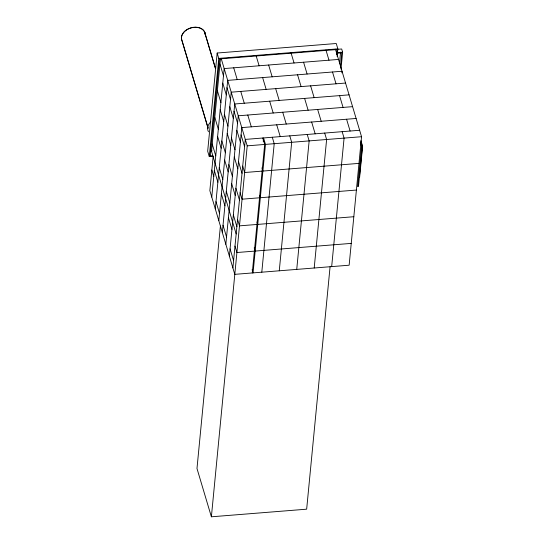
<?xml version="1.0" encoding="UTF-8"?>
<svg xmlns="http://www.w3.org/2000/svg" width="544" height="544" viewBox="0 0 544 544"><rect width="100%" height="100%" fill="white"/><g stroke="black" fill="none" stroke-linecap="round" stroke-linejoin="round"><path stroke-width="0.82" d="M337.13 56.426L337.858 48.872L336.26 43.506L217.165 53.026L207.679 151.218L209.277 156.584L213.5 156.244M209.277 156.584L218.763 58.392L217.165 53.026M212.67 155.713L210.134 155.91L219.497 58.936L337.008 49.545L336.518 54.604M220.504 58.378L211.528 151.32L236.164 233.968M213.126 156.686L209.848 190.631L234.804 274.346L349.139 265.214L361.549 136.714L335.464 49.198M211.766 197.071L224.176 68.571L338.511 59.432M215.288 208.876L227.698 80.376L342.033 71.237L341.877 72.855M218.804 220.68L231.22 92.181L345.549 83.048M220.408 226.046L196.982 468.5L211.385 516.8L306.66 509.184L330.079 266.737M222.326 232.485L234.736 103.986L349.071 94.853M225.842 244.297L238.258 115.797L352.594 106.658M229.364 256.102L241.781 127.602L356.109 118.47M232.886 267.906L245.296 139.407L359.632 130.274M211.385 516.8L247.214 145.846L221.129 58.337M263.235 141.284L263.561 137.952L265.479 144.391L253.069 272.891L252.103 269.668M252.273 272.952L264.683 144.452L262.766 138.013M261.8 272.19L274.21 143.691L272.292 137.251M279.269 270.796L291.679 142.297L289.762 135.857M296.732 269.402L309.148 140.903L307.231 134.463M314.201 268.002L326.618 139.502L324.693 133.062M339.449 63.825L340.578 52.156M340.408 67.041L341.775 52.877L337.015 53.258L337.069 52.652L342.632 52.204L341 69.061M331.67 266.608L344.08 138.108L342.162 131.668M360.325 142.555L361.542 146.601L357.673 186.612L358.476 186.544L362.338 146.54L360.89 141.678M359.638 177.215L362.624 146.302L360.93 140.631M218.763 58.392L337.858 48.872M337.702 49.3L341.673 48.987L342.632 52.204M247.214 145.846L264.683 144.452M265.479 144.391L361.549 136.714M210.378 150.946L212.072 150.81M361.828 146.363L362.624 146.302M361.542 146.601L362.338 146.54M262.106 171.122L244.644 172.516L242.719 166.076M358.972 163.384L262.902 171.061L261.943 167.838M259.529 197.792L242.066 199.186L240.142 192.746M356.395 190.053L260.324 197.73L259.604 195.316M256.958 224.461L239.489 225.855L237.572 219.416M353.824 216.723L257.747 224.4L257.033 221.986M254.381 251.131L236.912 252.525L234.994 246.085M351.247 243.392L255.177 251.07L254.211 247.846M325.931 49.96L328.984 60.194M332.506 71.998L336.022 83.81M339.544 95.615L343.06 107.42M346.582 119.231L350.105 131.036M303.579 62.227L307.095 74.032M310.617 85.836L314.14 97.648M317.655 109.453L321.178 121.258M290.999 52.754L294.052 62.988M297.568 74.793L301.09 86.598M304.606 98.403L308.128 110.214M311.651 122.019L315.166 133.824M268.641 65.015L272.163 76.82M275.679 88.631L279.201 100.436M282.724 112.241L286.239 124.052M256.061 55.542L259.114 65.776M262.636 77.581L266.152 89.393M269.674 101.198L273.19 113.002M276.712 124.814L280.235 136.619M233.709 67.81L237.225 79.614M240.747 91.419L244.263 103.231M247.785 115.036L251.308 126.84M219.96 64.036L223.475 75.84M226.998 87.652L230.513 99.457M234.036 111.262L237.558 123.066M241.074 134.878L244.596 146.683M222.775 83.116L226.29 94.921M229.813 106.726L233.335 118.538M236.851 130.342L240.373 142.147M204.666 32.021L215.58 68.639M204.558 32.062L215.472 68.673M217.382 90.705L220.898 102.51M224.42 114.322L227.943 126.126M231.458 137.931L234.981 149.736M238.496 161.548L242.019 173.352M220.198 109.786L223.72 121.591M227.236 133.396L230.758 145.207M234.274 157.012L237.796 168.817M214.805 117.375L218.321 129.18M221.843 140.991L225.366 152.796M228.881 164.601L232.404 176.406M235.919 188.217L239.442 200.022M217.62 136.456L221.143 148.26M224.658 160.065L228.181 171.877M231.703 183.682L235.219 195.486M208.005 127.677L182.05 40.61A12.07 8.738 -16.6 0 1 191.155 27.866A12.07 8.738 -16.6 0 1 205.122 34.272M208.141 128.527L181.948 40.65A12.179 8.82 -16.6 0 1 191.134 27.785A12.179 8.82 -16.6 0 1 205.231 34.252M212.228 144.044L215.75 155.849M219.266 167.661L222.788 179.466M226.304 191.27L229.826 203.075M233.349 214.887L236.864 226.692M209.651 154.306L210.134 155.91M214.343 170.401L217.865 182.206M221.381 194.011L224.903 205.816M228.419 217.627L231.941 229.432M211.834 170.02L213.758 176.46M215.988 201.6L219.511 213.411M223.026 225.216L226.549 237.021M230.064 248.826L233.587 260.637M208.447 131.791A12.913 9.35 -16.6 0 1 210.827 121.734"/></g></svg>
